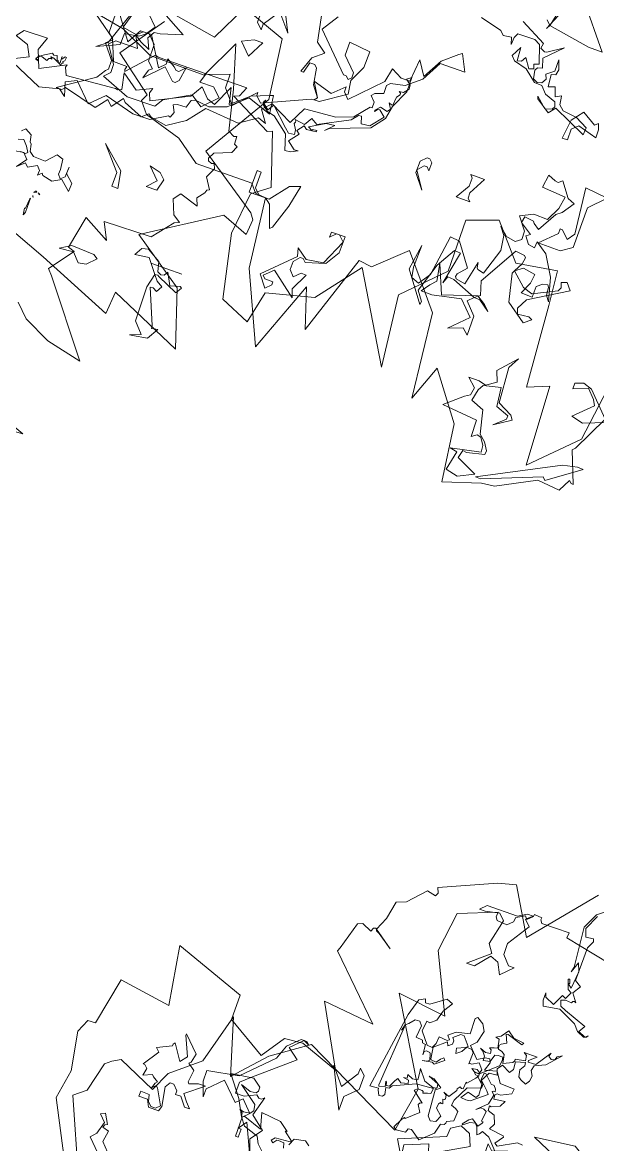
# Model space of a CAD drawing. Header units: metres. Extents: x -71 to 881, y -503 to 661.
# Drawn here: x 319.16 to 323.15, y 211.53 to 219.31 of the extents above; entities that cross this region are included whole.
import ezdxf

# ---------------------------------------------------------------- set-up
doc = ezdxf.new("R2010")
doc.units = ezdxf.units.M
doc.layers.add('ARBRE', color=100, linetype='Continuous', lineweight=13, true_color=0x00ff3f)

# ---------------------------------------------------------------- blocks, each defined once
blk = doc.blocks.new('WMF2', base_point=(0, 0.01))
at = {"color": 251, "lineweight": 0, "true_color": 0x636466}
for points in [[(124.97, -219.82), (134.84, -221.76), (134.73, -222.86), (140.59, -222.8), (140.98, -223.38), (140.96, -223.82), (142.59, -223.95), (142.62, -223.52), (143.7, -222.51), (144.2, -223.11), (145.93, -222.16), (146.02, -221.17), (147.09, -220.14), (149.19, -220.32), (149.69, -220.93), (149.6, -221.91), (157.24, -218.9), (158.3, -210.64), (152.62, -198.66), (162.76, -199.86), (152.65, -183.05), (154.26, -173.69), (175.85, -184.22), (183.13, -179.1), (188.97, -172.64), (192.5, -184.13), (195.26, -173.72), (200.97, -168.92), (202.85, -164.87), (210.8, -168.41), (212.43, -167.44), (213.62, -166.42), (215.13, -160.27), (217.5, -158.38), (210.72, -142.97)], [(205.76, -70.03), (212.07, -61.12), (204.08, -54.99), (204.77, -53.52), (202.84, -51.25), (195.1, -48.95), (190.12, -45.33), (178.29, -45.44), (176.89, -43.78), (174.7, -43.59), (173.01, -29.2), (166.39, -14.78), (160.89, -29.58), (158.19, -21.39), (152.68, -38.14), (149.95, -37.75), (143.85, -43.43), (139.57, -38.33), (135.29, -33.25), (133.39, -15.7), (130.63, -23.1), (123.64, -13.73), (121.99, -1.9), (114.39, -4.34), (111.72, -4.67), (103.98, -8.76), (99.27, -8.35), (97.95, -10.89), (97.46, -10.41), (97.02, -10.37), (99.54, -16.88), (99.06, -17.38), (95.41, -24.9)], [(52.22, -53.02), (31.88, -54.47), (45.91, -59.56)], [(46.84, -91.88), (40.14, -89.34), (24.4, -82.93), (24.01, -87.6), (8.81, -80.93), (12.69, -92.64), (23.58, -100.08), (8.83, -109.56), (3.27, -107.44), (3.01, -110.61), (3.9, -111.79), (16.57, -120.44), (8.22, -134.47), (9.81, -146.85), (18.98, -150.2), (22.71, -142.59), (34.39, -144.58)], [(122.03, -4.59), (121.2, -8.62), (122.72, -8.94), (116.58, -10.22), (116.74, -11.56), (117.68, -13), (118.53, -13.17), (119.53, -12.5), (119.62, -15.95), (127.05, -16.59), (123.52, -19.64), (122.5, -20.31), (122.25, -21.93), (124.05, -23.52), (121.84, -23.52), (120.32, -23.2), (118.31, -24.55), (119.17, -26.74), (115.88, -30.39), (117.14, -28.09), (116.53, -20.76), (113.49, -19.25), (112.89, -18.34), (116.25, -16.14), (114.07, -18.14), (114, -18.92), (116.7, -19.9), (117.23, -23.8), (120.73, -22.94), (121.42, -21.76), (121.9, -19.39), (119.14, -18.3), (118.02, -13.51), (116.67, -12.35), (115.65, -10.82), (115.72, -10.05), (119.34, -9.11), (120.19, -9.29), (120.53, -7.61), (116.29, -5.59), (119.5, -4.04), (122.03, -4.59), (122.03, -4.59)], [(100.3, -13.3), (97.37, -13.9), (96.16, -13.9), (102.61, -9.16), (103.21, -9.75), (114.9, -5.14), (116, -5.14), (100.3, -13.3), (100.3, -13.3)], [(162.25, -221.47), (162.55, -220.76), (164.41, -221.19), (167.6, -217.66), (169.53, -216.89), (170.28, -213.15), (171.44, -210.43), (167.5, -207.63), (170.63, -209.8), (171.33, -210.11), (171.53, -210.62), (172.06, -210.42), (172.36, -209.7), (174.37, -210.56), (175.39, -210.16), (176.98, -204.42), (177.29, -203.7), (165.65, -192.21), (176.34, -193.26), (169.52, -180.97), (177.55, -183.87), (181.35, -183.49), (184.59, -178.67), (192.69, -183.49), (192.69, -188.7), (207.51, -193.95), (205.44, -181.84), (216.23, -183.49), (218.11, -173.58), (219.76, -173.52), (220.92, -170.8), (219.49, -162.84), (220.49, -156.77), (215.08, -146.26)], [(221.59, -68.47), (214.46, -63.39), (212.7, -59.01), (209.83, -58.98), (210.04, -58.28), (209.88, -57.88), (205.22, -63.07), (204.55, -62.86), (196.2, -62.98), (185.71, -63.11), (186.56, -61.11), (187.58, -60.7), (178.92, -56.25), (177.9, -56.66), (174.32, -45.95), (177.81, -43.34), (178.67, -34.61), (175.87, -21.54), (169.72, -18.91), (168.26, -25.61), (158.55, -28.14), (151.66, -37.02), (141.23, -19.49), (142.97, -34.33), (135.13, -42.17), (135.3, -53.01), (129.01, -55.27), (122.91, -48.29), (114.53, -49.68), (113.77, -42.55), (112.45, -25.61), (108.09, -27.35), (107.21, -10.78), (98.49, -19.49), (96.74, -32.59)], [(41.75, -79.1), (39.13, -76.49), (33.51, -73.76), (26.05, -72.12), (37.25, -86.3), (38.33, -87.51), (34.61, -92.45), (35.99, -92.94), (34.69, -99.75), (29.28, -96.73), (30.97, -100.19), (21.09, -100.49), (17.67, -104.7), (16.66, -105.12), (18.28, -106.23), (19.48, -109.18), (18.41, -110.67), (14.49, -109.41), (15.1, -110.95), (13.93, -112.47), (13.73, -113.15), (13.23, -113.37), (14.72, -115.61), (13.76, -117.64), (14.16, -118.66), (14.68, -118.45), (15.39, -118.76), (15.6, -119.27), (14.94, -120.61), (11.56, -121.96), (10.97, -123.39), (11.67, -123.68), (11.74, -125.32), (12.27, -125.11), (13.58, -125.77), (15.6, -134.05), (18.21, -142.77), (22.11, -134.68), (33.61, -134.71), (40.51, -137.9), (50.45, -139.73)], [(131.8, -232.03), (142.53, -219.05), (147.98, -228.38), (151.61, -227.39), (162.65, -222.48), (162.25, -221.47), (162.25, -221.47)], [(95.41, -24.9), (93.1, -25.5), (93.1, -24.4), (91.88, -23.19), (94.81, -24.4), (99.43, -22.59), (101.87, -23.19), (98.33, -26.72), (98.94, -27.82), (100.65, -29.64), (103.57, -28.43), (103.57, -29.64), (101.87, -30.26), (100.05, -29.64), (95.41, -24.9), (95.41, -24.9)], [(169.87, -28.84), (169.25, -28.23), (167.56, -28.23), (167.56, -27.6), (168.66, -26.5), (170.48, -28.84), (164.64, -34.67), (165.12, -36.39), (162.8, -34.67), (159.28, -35.28), (156.97, -40.52), (158.19, -41.62), (158.8, -41.62), (159.88, -40.52), (159.88, -41.62), (156.97, -41.62), (156.97, -38.21), (158.8, -35.28), (162.8, -34.07), (163.41, -34.67), (164.03, -34.67), (165.12, -33.45), (165.12, -31.75), (164.03, -30.53), (162.8, -31.75), (161.71, -31.75), (163.41, -28.23), (162.8, -26.5), (168.04, -30.53), (169.87, -28.84), (169.87, -28.84)], [(127.86, -39.54), (126.03, -38.33), (124.94, -37.24), (127.24, -38.94), (128.46, -38.94), (129.55, -37.85), (127.24, -35.41), (127.24, -31.39), (128.46, -32.48), (131.38, -31.39), (127.86, -34.91), (130.76, -37.85), (136.62, -36.62), (138.93, -36.62), (137.71, -38.33), (136.62, -39.54), (137.23, -43.08), (134.79, -37.24), (127.86, -39.54), (127.86, -39.54)], [(120.42, -66.45), (119.65, -67.04), (117.45, -64.06), (115.93, -63.49), (117.61, -61.04), (118.69, -60.22), (120.94, -56.22), (122.15, -57.02), (122.44, -57.42), (124.35, -57.69), (124.6, -56.41), (122.13, -54.73), (122.91, -54.15), (121.8, -52.67), (120.44, -52.47), (120.32, -53.77), (117.85, -52.09), (115.45, -48.04), (114.13, -43.19), (114.93, -44.29), (115.11, -45.98), (115.4, -46.38), (116.35, -46.16), (117.52, -45.28), (117.5, -42.97), (119.86, -43.05), (118.8, -45.54), (118.53, -47.44), (121.17, -47.9), (122.64, -46.8), (121.69, -48.6), (121.49, -49.97), (121.78, -50.35), (123.77, -50.57), (128.28, -42.59), (127.38, -39.75), (128.46, -38.94), (133.52, -40.99), (134.82, -41.11), (135.39, -39.6), (134.06, -46.44), (135.36, -46.55), (137.61, -42.55), (139.52, -36.52), (138.12, -34.62), (138.22, -33.95), (142.72, -39.97), (141.89, -45.21), (141.95, -40.55), (141.61, -38.48), (139.96, -37.89), (138.27, -40.36), (137.04, -48.82), (135.07, -48.6), (131.68, -44.07), (133.27, -42.27), (133.42, -41.67), (133.14, -41.28), (131.16, -40.93), (130.09, -45.87), (129.9, -44.79), (129.67, -44.48), (128.38, -44.23), (126.63, -49.66), (127.08, -52.73), (128.25, -54.29), (126.47, -52.71), (124.5, -52.36), (123.39, -53.17), (123.49, -54.92), (125.42, -57.49), (122.86, -58.8), (119.88, -58.72), (118.5, -61.58), (118.12, -64.16), (123.08, -64.47), (122.69, -67.2), (121.11, -66.56), (120.42, -66.45), (120.42, -66.45)], [(122.64, -46.8), (119.8, -44.2), (117.78, -43.62), (113.05, -45.94), (112.69, -46.71), (113.05, -47.75), (111.9, -48.16), (110.76, -46.76), (118.41, -42.1), (119.56, -39.88), (119.15, -38.74), (116.82, -39.05), (116.04, -38.68), (117.45, -37.54), (121.56, -40.46), (122.95, -46.17), (122.64, -46.8), (122.64, -46.8)], [(174.7, -43.59), (178.13, -43.59), (178.13, -48.16), (177.26, -48.16), (177.26, -44.83), (176.02, -43.59), (173.91, -43.59), (170.9, -47.37), (168.8, -48.16), (169.68, -43.59), (171.36, -38.49), (171.81, -38.05), (173.47, -42.7), (174.7, -43.59), (174.7, -43.59)], [(220.57, -50.22), (221.79, -50.2), (214.78, -54.92), (213.59, -56.76), (213.1, -57.26), (213.13, -59.1), (215.47, -61.97), (214.27, -63.08), (215.5, -64.29), (215.56, -69.52), (211.34, -63.72), (209.67, -66.67), (207.37, -66.7), (203.77, -60.91), (202.56, -62.13), (202.58, -63.23), (200.85, -62.15), (200.24, -61.55), (199.64, -61.56), (198.56, -62.79), (199.01, -59.87), (199.61, -59.26), (200.21, -59.24), (202.55, -61.52), (206.05, -57.94), (205.47, -59.78), (204.85, -60.28), (206.1, -61.48), (206.14, -65.01), (207.85, -66.7), (209.07, -66.69), (210.27, -65.56), (209.03, -63.15), (213.66, -63.1), (214.86, -61.99), (212.51, -58.47), (212.49, -56.77), (213.57, -55.55), (207.7, -53.3), (201.85, -53.37), (200.78, -55.09), (195.57, -58.07), (193.11, -56.39), (190.24, -59.36), (192.08, -61.04), (195, -61.01), (194.41, -62.83), (189.81, -64.59), (189.77, -61.68), (187.3, -58.79), (183.33, -62.96), (183.33, -62.37), (182.1, -61.15), (172.77, -65.4), (172.29, -65.4), (171.68, -66.02), (173.43, -68.94), (169.39, -67.77), (166.98, -70.11), (166.96, -69.01), (165.85, -67.81), (160.08, -73.71), (159.5, -76.65), (157.18, -75.46), (155.35, -75.48), (154.92, -80.22), (153.06, -77.33), (150.8, -81.38), (147.91, -83.85), (147.29, -84.34), (145.55, -80.94), (150.8, -80.88), (153.05, -76.72), (155.95, -74.38), (158.86, -73.73), (159.47, -73.11), (159.44, -71.4), (161.14, -70.78), (161.73, -70.16), (160.64, -69.08), (160.62, -67.87), (161.11, -67.86), (163.5, -64.91), (166.9, -63.65), (173.36, -63.08), (175.14, -59.53), (179.8, -61.8), (181.48, -60.07), (179.75, -57.65), (181.46, -58.23), (184.95, -55.88), (192.02, -56.41), (194.9, -52.85), (198.42, -50.48), (201.82, -51.06), (202.43, -51.55), (203.66, -50.42), (207.69, -52.09), (208.3, -52.68), (210.1, -50.35), (211.21, -51.44), (213, -49.09), (219.97, -50.84), (220.57, -50.22), (220.57, -50.22)], [(113.17, -63.62), (113.17, -55.18), (115.36, -53.65), (120.07, -53.65), (116.91, -56.82), (116.91, -57.81), (116.37, -57.81), (114.82, -56.28), (113.72, -57.81), (114.82, -67.35), (110.12, -66.81), (113.17, -63.62), (113.17, -63.62)], [(156.89, -69.51), (157.43, -66.75), (159.56, -64.03), (167.3, -61.05), (168.14, -60.32), (166.54, -62.02), (168.32, -61.8), (171.36, -59.94), (170.42, -59.42), (170.47, -59.72), (169.59, -59.84), (169.56, -59.52), (171.59, -59.29), (172.31, -59.83), (173.34, -58.5), (172.64, -57.96), (174.22, -55.94), (172.57, -54.64), (171.71, -54.74), (173.12, -54.01), (174.29, -53.87), (175.3, -57.08), (178.61, -59.71), (180.18, -60.09), (181.49, -61.11), (181.56, -61.74), (181.3, -62.07), (181.53, -61.43), (180.22, -60.39), (179.42, -61.68), (175.68, -58.22), (174.72, -57.4), (173.53, -57.53), (173.65, -58.47), (174.34, -59.58), (174.13, -59.93), (174.18, -60.23), (174.45, -60.45), (172.34, -60.13), (171.33, -61.75), (169.98, -60.98), (163.78, -64.16), (162.73, -65.48), (162.11, -65.55), (161.63, -64.1), (159.84, -64.31), (157.76, -66.95), (159.09, -68.05), (159.4, -68.02), (159.94, -67.33), (159.98, -67.64), (159.15, -68.6), (157.6, -68.22), (157.12, -68.85), (157.81, -69.96), (157.22, -69.78), (156.92, -69.81), (156.81, -71.58), (156.27, -72.27), (156.3, -72.59), (156.65, -72.85), (155.79, -72.95), (154.94, -73.93), (155.05, -74.81), (156.1, -75.62), (155.22, -76.3), (155.18, -73.27), (156.89, -69.51), (156.89, -69.51)], [(147.98, -61.05), (146.87, -62.15), (146.26, -62.15), (145.66, -61.53), (145.66, -59.83), (146.26, -60.44), (146.87, -60.44), (147.98, -59.23), (145.66, -55.68), (147.98, -58.61), (147.98, -61.05), (147.98, -61.05)], [(136.37, -58.45), (136.37, -57.37), (135.76, -56.76), (138.68, -56.76), (136.98, -59.69), (136.98, -61.39), (137.47, -62), (134.54, -62), (136.37, -58.45), (136.37, -58.45)], [(171.68, -66.02), (173.31, -68.24), (173.88, -71.59), (174.47, -72.18), (175.5, -72.18), (176.09, -69.97), (176.66, -69.97), (175.5, -73.22), (173.31, -74.97), (175.5, -76.59), (176.66, -82.74)], [(173.31, -82.74), (175.5, -79.36), (168.32, -72.18), (167.74, -72.18), (167.15, -71.59), (166.58, -72.18), (166.58, -73.22), (169.36, -76), (169.36, -78.78), (164.96, -78.33), (164.96, -74.97), (166.58, -71.59), (166.11, -68.82), (171.09, -65.45), (172.15, -65.45), (171.68, -66.02), (171.68, -66.02)], [(187.57, -69.19), (189.89, -71.62), (187.57, -72.72), (185.74, -72.72), (187.57, -69.19), (187.57, -69.19)], [(122.21, -79.14), (120.38, -81.45), (117.46, -79.74), (116.86, -80.36), (116.37, -79.14), (116.37, -77.44), (120.38, -78.53), (121.59, -77.44), (121.59, -75.13), (122.69, -75.13), (122.21, -79.14), (122.21, -79.14)], [(184.65, -79.77), (186.95, -76.25), (186.95, -75.04), (188.18, -76.25), (188.18, -79.17), (185.74, -81.48), (185.74, -84.42), (181.72, -76.25), (184.65, -79.77), (184.65, -79.77)], [(146.17, -92.39), (141.64, -91.28), (140.84, -90.46), (139.13, -90.72), (138.69, -89.34), (138.63, -90.88), (138.17, -91.79), (134.57, -91.91), (133.35, -91.28), (132.09, -87.5), (133.07, -87.18), (132.73, -86.26), (133.71, -85.95), (135.09, -87.89), (135.6, -86.91), (136.47, -86.63), (136.66, -89.45), (137.77, -87.31), (136.97, -86.47), (134.21, -85.79), (131.7, -83.77), (130.11, -83.69), (128.85, -82.3), (126.54, -81.5), (126.24, -80.52), (126.57, -79.87), (128, -79.47), (130.14, -81.38), (129.97, -80.9), (127.04, -78.97), (125.91, -80.36), (118.92, -77.16), (118.88, -78.69), (121.4, -80.01), (124.34, -80.36), (125.43, -81.26), (125.58, -82.58), (125.74, -83.07), (126.83, -82.4), (127.49, -84.3), (128.86, -83.86), (129.13, -86.37), (128.24, -86.66), (128, -87.76), (128.66, -89.67), (128.66, -87.28), (130.11, -86.07), (129.76, -85.15), (130.27, -84.17), (131.22, -83.92), (132.14, -84.39), (132.47, -86.12), (132.16, -86.71), (131.17, -87.01), (131.77, -88.88), (128.43, -92.34), (131.45, -90.3), (131.93, -90.21), (132.84, -90.68), (132.69, -91.75), (138.01, -94.49)], [(132.02, -98.48), (132.65, -95.66), (133.11, -94.75), (131.35, -98.96)], [(18.5, -90.74), (17.84, -93.61), (20.02, -96.45), (22.98, -96.02), (22.05, -97.63), (20.72, -98), (17.93, -96.37), (17.41, -94.37), (16.65, -93.94), (15.97, -94.11), (15.49, -94.96), (14.21, -92.52), (12.21, -93.06), (11.86, -92.86), (12.6, -91.6), (16.89, -93.51), (17.23, -93.72), (17.84, -93.61), (16.91, -92.52), (15.64, -91.79), (16.37, -90.52), (17.22, -91.02), (17.83, -90.91), (14.87, -83.79), (14.78, -83.17), (13.49, -83.45), (14.87, -81.07), (17.86, -80.56), (18.47, -80.47), (16.28, -81.33), (18.28, -83.52), (18.5, -90.74), (18.5, -90.74)], [(30.71, -93.26), (29.79, -92.67), (31.51, -90.88), (33.12, -90.61), (34.74, -92.37), (37.69, -92.07), (35.5, -93.43), (30.71, -93.26), (30.71, -93.26)], [(132.71, -95.54), (133.58, -96.42)], [(128.03, -102.76), (120.98, -94.11), (123.89, -94.11), (132.71, -95.54), (132.71, -95.54)], [(12.72, -95.5), (19.16, -95.5), (12.72, -95.5), (12.72, -95.5)], [(46.51, -96.62), (46.65, -96.16), (46.74, -95.97), (46.95, -97.29), (46.8, -97.34), (46.58, -99.41), (46.49, -99.57), (46.51, -96.62), (46.51, -96.62)], [(45.08, -100.81), (45.46, -101.12), (45.03, -100.9), (45.08, -100.81), (45.08, -100.81)], [(45.94, -101.27), (45.76, -101.16), (46.23, -100.87), (46.06, -101.21), (45.94, -101.27), (45.94, -101.27)], [(46.06, -100), (46.17, -99.95), (46.26, -100.23), (46.22, -100.08), (46.06, -100), (46.06, -100)], [(41.84, -105.25), (43.62, -104.29), (45.73, -104.74), (46.01, -105.12), (46.77, -104.41), (46.73, -105.44), (47.43, -106.2), (49.22, -105.25), (49.85, -105.94), (51.28, -104.6), (49.82, -106.67), (50.87, -107.74), (52.95, -107.44)], [(51.53, -107.75), (50.51, -107.72), (50.13, -108.07), (50.82, -109.11), (51.79, -110.25), (52.85, -109.93)], [(52.77, -111.68), (52.09, -112.38), (50.71, -111.59), (50.41, -110.19), (50.06, -109.81), (49.75, -108.42), (48.76, -107.65), (46.27, -107.55), (44.45, -109.59), (43.06, -109.17), (42.78, -107.03), (42.83, -106.03), (42.2, -105.27), (41.44, -105.97), (41.35, -108.07), (41.41, -106.7), (39.72, -105.17), (39.79, -103.4), (41.84, -105.25), (41.84, -105.25)], [(41.84, -105.25), (41.63, -105.03), (41.84, -105.25), (41.84, -105.25)], [(31.94, -110.31), (36.07, -115.05), (31.32, -110.9), (30.71, -107.38), (31.94, -107.38), (31.94, -110.31), (31.94, -110.31)], [(23.77, -111.52), (26.08, -113.84), (23.77, -113.24), (22.56, -112.13), (23.16, -109.69), (25.47, -109.69), (23.77, -111.52), (23.77, -111.52)], [(60.09, -124.38), (56.38, -126.21), (57.56, -128.41), (60.34, -129.35), (59.17, -130.88), (54.25, -131.01), (55.18, -128.25), (53.81, -124.69), (48.67, -127.32), (48.87, -126.75), (48.11, -125.21), (37.91, -126.12), (37.44, -125.97), (36.67, -126.35), (37.35, -129.67), (33.92, -127.23), (30.88, -128.65), (31.23, -127.59), (30.59, -126.09), (23.17, -129.77), (21.67, -132.34), (19.86, -130.44), (18.12, -129.86), (16.15, -134.19), (15.36, -130.85), (11.87, -133.9), (8.32, -135.28), (7.59, -135.54), (7.07, -131.77), (12.02, -133.45), (15.55, -130.27), (19.06, -129.03), (22.02, -129.38), (22.79, -129), (23.33, -127.38), (25.15, -127.33), (25.92, -126.95), (25.23, -125.56), (25.63, -124.43), (26.08, -124.57), (29.34, -122.59), (32.94, -122.53), (39.22, -124.13), (42.07, -121.37), (45.72, -125.04), (47.88, -123.97), (47.05, -121.13), (48.46, -122.25), (52.55, -121.18), (59.04, -124.03)], [(54.16, -127.33), (52.25, -128.51), (51.85, -128.21), (51.22, -128.34), (51.11, -128.15), (50.9, -127.48), (50.6, -127.43), (50.52, -127.17), (50.44, -127.11), (50.17, -127.21), (50.23, -128.35), (50.16, -128.51), (50.16, -128.08), (50.07, -128.03), (49.62, -128.66), (49.33, -128.62), (49.38, -127.89), (49.74, -127.62), (49.57, -127.32), (49.82, -127.23), (49.84, -126.81), (51.76, -127.71), (51.74, -127.58), (52.22, -127.74), (52.33, -127.68), (51.98, -127.29), (52.17, -127.38), (52.57, -127.26), (52.83, -126.75), (53.96, -127.11), (54.74, -127.1), (54.8, -126.57), (54.93, -126.53), (54.96, -126.46), (54.93, -126.32), (54.74, -126.22), (54.51, -126.31), (54.41, -126.05), (55.06, -126.28), (54.16, -127.33), (54.16, -127.33)], [(179.84, -158.76), (182.76, -165.09), (183.97, -163.4), (183.36, -163.4), (183.36, -161.69), (183.97, -161.69), (183.97, -165.71), (182.76, -166.93), (185.07, -169.24), (186.28, -168.03), (189.83, -171.55), (192.73, -168.64), (192.73, -166.93), (193.83, -169.85), (193.83, -172.16), (187.38, -173.37), (181.55, -179.23), (180.45, -182.15), (178.13, -184.47), (176.91, -184.47), (176.31, -183.86), (177.52, -184.47), (179.84, -182.15), (177.52, -180.32), (185.07, -173.85), (186.89, -172.16), (186.89, -169.85), (185.07, -169.85), (182.76, -170.95), (182.15, -170.45), (181.55, -170.45), (181.05, -170.95), (182.15, -166.93), (179.21, -164.61), (181.05, -162.17), (176.31, -149.38)], [(35.31, -144.47), (28.78, -140.9), (33.22, -139.51), (34.42, -139.31), (35.29, -137.92), (34.3, -135.76), (36.32, -136.63), (37.59, -137.52), (39.98, -137.11), (40.07, -134.73), (44.54, -132.73), (42.46, -134.33), (40.08, -141.29)], [(39.59, -141.99), (40.67, -138.22), (37.1, -137.61), (35.99, -138.41), (34.61, -140.39), (36.71, -142.49)], [(169.4, -164.84), (170.39, -165.59), (172.66, -165.09), (173.31, -163.69)], [(174.06, -162.7), (174.38, -163.72), (175.5, -163.78), (175.85, -163.73), (176.42, -162.98), (176.92, -163.36), (176.35, -164.1), (173.23, -164.33), (173.04, -164.58), (174.93, -166.01), (174.5, -166.07), (176.45, -167.55), (180.59, -167.98), (179.68, -164.7), (183.52, -166.03), (184.12, -165.76), (184.28, -166.58), (184.98, -167.12), (184.09, -166.85), (182.78, -167.03), (182.25, -167.74), (182.48, -169.01), (186.32, -171.88), (184.25, -171.11), (183.02, -171.28), (182.66, -171.8), (182.73, -172.63), (184.43, -173.9), (189.08, -173.24), (185.87, -169.02), (184.12, -165.76), (182.95, -164.22), (179.83, -163.17), (179.13, -161.78), (177.11, -159.84)], [(208.96, -155.15), (209.4, -154.92), (209.63, -154.33), (208.3, -153.97), (208.67, -151.63), (204.64, -147.41), (205.96, -147.79), (206.24, -146.5), (211.37, -151.69), (210.33, -152.81), (209.63, -155.34), (210.96, -156.71), (210.11, -157.18), (208.96, -155.15), (208.96, -155.15)], [(203.13, -162.67), (204.93, -162.67), (204.93, -163.71), (203.13, -163.71), (202.75, -162.29), (202.01, -161.54), (200.96, -161.54), (200.21, -162.29), (202.01, -165.5), (202.37, -165.88), (203.13, -165.12), (202.75, -166.25), (202.37, -166.64), (203.5, -167.31), (203.82, -167.68), (205.6, -166.93), (205.31, -168.42), (205.98, -169.09), (206.34, -169.09), (204.18, -172.31), (204.93, -173.05), (202.01, -174.48), (202.01, -174.86), (201.7, -175.24), (199.54, -172.01), (198.43, -173.43), (200.21, -177.4), (200.21, -177.69), (197, -174.48), (197.38, -172.69), (197.76, -172.31), (196.33, -171.27), (196.63, -168.73), (196.33, -168.42), (194.53, -169.09), (193.04, -169.09), (196.63, -166.25), (195.57, -164.83), (194.53, -163.71), (195.57, -163.71), (197, -165.5), (198.12, -165.5), (198.12, -166.25), (199.17, -167.31), (199.92, -167.31), (200.59, -166.25), (199.92, -162.29), (200.21, -161.25), (202.37, -161.25), (203.13, -162.67), (203.13, -162.67)], [(135.09, -169.28), (136.91, -170.51), (138.01, -171.61), (135.68, -169.9), (134.47, -169.9), (133.38, -170.99), (135.68, -173.42), (135.68, -177.45), (134.47, -176.35), (131.54, -177.45), (135.09, -173.91), (132.16, -170.99), (126.32, -172.2), (124, -172.2), (125.23, -170.51), (126.32, -169.28), (125.71, -165.75), (128.13, -171.61), (135.09, -169.28), (135.09, -169.28)], [(138.94, -175.74), (144.01, -172.85), (146.39, -171.88), (146.93, -173.42), (151.56, -171.55), (151.13, -168.2), (150.13, -165.91), (148.68, -166.49), (149.35, -164.92), (151.24, -166.38), (151.67, -169.75), (153.13, -172.22), (143.98, -176.02), (143.88, -177.83), (142.05, -179.02), (139.92, -178.12), (138.94, -175.74), (138.94, -175.74)], [(133.25, -175.78), (136.03, -178.75), (137.63, -179.42), (138.03, -178.75), (138.43, -178.41), (139, -179.91), (139.48, -180.48), (140.6, -180.25), (141.77, -179.29), (141.95, -179.48), (140.94, -180.66), (140.37, -181.13), (138.81, -180.09), (138.2, -180.94), (138.17, -181.3), (138.5, -181.3), (138.3, -183.46), (138.84, -183.71), (139.55, -183.74), (140.34, -183.1), (138.33, -185.08), (138.01, -186.66), (137.96, -187.04), (138.47, -187.64), (138.27, -187.81), (137.93, -187.74), (138.03, -188.28), (138.55, -188.89), (139.2, -188.95), (140.91, -190.59), (141.25, -190.57), (141.38, -189.16), (139.54, -187.38), (139.07, -186.81), (142.01, -184.38), (142.93, -184.24), (144.01, -184.38), (142.96, -185.86), (141.2, -185.39), (140.77, -186.02), (140.94, -188.21), (142.43, -189.6), (142.8, -189.62), (143.13, -190.05), (142.18, -190.14), (141.95, -191.03), (142.93, -192.19), (144.24, -191.39), (144.58, -191.45), (144.78, -191.29), (144.74, -193.64), (145.22, -194.21), (146.33, -194.31), (146.97, -193.1), (147.96, -192.3), (148.2, -193.41), (146.53, -194.15), (146.12, -194.49), (147.57, -196.24), (148.3, -196.27), (149.64, -195.16), (149.18, -194.59), (149.23, -193.84), (150.01, -193.2), (150.32, -193.98), (152.67, -192.02), (152.33, -189.62), (152.2, -189.45), (151.09, -189.35), (150.48, -190.21), (149.91, -190.68), (149.57, -190.27), (151.32, -188.81), (151.86, -189.06), (153.85, -188.7), (152.77, -188.98), (152.4, -189.29), (152.8, -190.62), (152.94, -190.78), (153.69, -190.85), (154.05, -190.54), (154.11, -189.8), (154.29, -191.99), (154.99, -192.09), (155.13, -192.59), (156.55, -192.72), (156.32, -195.25), (156.96, -196.02), (157.91, -195.93), (158.87, -194.78), (159.49, -194.28), (159.79, -193.07), (159.51, -193.9), (160.36, -181.18), (160.3, -180.89), (159.09, -181.29), (159.32, -182.35), (159.11, -182.21), (158.95, -181.51), (158.27, -181.62), (157.59, -183.02), (157.18, -183.64), (156.35, -183.07), (154.92, -183.39), (155.08, -184.08), (156.2, -184.24), (155.47, -184.34), (155.62, -185.07), (154.42, -184.57), (153.35, -184.75), (153.51, -186.38), (153.6, -187.08), (151.95, -185.01), (149.99, -184.32), (149.29, -184.43), (149.15, -184.65), (149.29, -185.38), (151.47, -186.21), (150.33, -186.08), (148.46, -184.81), (149.07, -184.27), (149.41, -184.25), (148.91, -178.66), (148.24, -177.88), (147.12, -178.09), (146.52, -179.46), (147.86, -180.69), (147.82, -181.61), (147.53, -182), (147.35, -181.89), (146.99, -181.96), (147.31, -182.82), (146.97, -182.85), (146.83, -183.07), (146.96, -183.8), (147.57, -184.22), (146.37, -183.73), (145.25, -185.38), (145.32, -185.75), (144.9, -186.35), (144.5, -186.09), (144.14, -186.16), (144.04, -187.62), (143.83, -187.48), (142.52, -189.03), (142.08, -189.67), (142.11, -190.02), (143.28, -190.18), (143.89, -190.6), (142.85, -190.79), (141.99, -190.19), (138.87, -193), (138.74, -194.12), (138.82, -194.82), (139.8, -194.84), (140.46, -194.71), (140.93, -193.17), (142.31, -192.91), (142.34, -193.82), (143.01, -194.6), (143.63, -195.01), (142.43, -194.52), (141.41, -194.72), (141.51, -195.42), (141.95, -195.71), (141.09, -196.03), (140.4, -196.21), (140.74, -197.98), (141.5, -198.18), (140.55, -198.74), (139.52, -200.23), (138.03, -199.22), (135.82, -198.91), (136.11, -198.49), (139.38, -199.5), (139.74, -199.42), (139.04, -197.73), (140.05, -197.19), (140.36, -196.75), (140.18, -196.05), (139.41, -195.86), (138.75, -195.42), (138.41, -193.65), (136.6, -194.53), (136.31, -194.97), (136.38, -195.33), (134.28, -195.7), (134.46, -196.76), (135.1, -197.22), (132.37, -197.2), (133.77, -195.99), (133.7, -195.63), (132.79, -195.64), (132.09, -195.74), (129.95, -198.9), (130.18, -198.17), (129.52, -197.73), (128.84, -197.89), (128.6, -198.62), (127.64, -199.19), (130.16, -196.3), (132.35, -195.35), (132.53, -194.25), (131.99, -193.25), (132.12, -192.12), (132.68, -191.29), (133.87, -191.79), (134.49, -192.21), (134.79, -193.63), (134.09, -194.68), (134.18, -195.38), (136.09, -194.82), (135.98, -193.22), (136.53, -192.38), (138.34, -193.29), (139.06, -192.24), (138.68, -191.03), (140.3, -190.91), (141.35, -188.87), (140.74, -188.44), (140.72, -187.54), (143.51, -186.63), (145.06, -183.4), (145.23, -182.31), (144.26, -181.94), (143.6, -181.51), (143.77, -179.46), (145.1, -178.82), (145.07, -178.48), (145.34, -178.09), (146.02, -177.93), (146.55, -175.84), (149.03, -173.49), (151.13, -174.93), (151.83, -174.83), (152.07, -174.01), (154.04, -173.82), (154.65, -174.25), (153.72, -176.12), (153.29, -176.72), (153.08, -176.57), (150.75, -178.69), (151.6, -180.16), (151.31, -180.6), (150.94, -180.67), (153.31, -182.54), (152.7, -183.08), (151.76, -183.04), (151.56, -182.89), (151.5, -182.59), (150.64, -182.91), (149.91, -183.05), (149.78, -184.18), (153.37, -183.87), (157.76, -181.91), (158.22, -181.26), (158.87, -181.13), (158.61, -179.74), (158.9, -179.3), (159.63, -179.15), (160.17, -180.16), (160.23, -180.53), (161.97, -180.37), (159.66, -196.47), (158.58, -199.98), (157.43, -200.58), (157.16, -199.85), (156.26, -199.9), (153.31, -201.99), (151.94, -201.5), (153.21, -199.48), (153.79, -197.33), (154.96, -196.37), (155.66, -196.47), (155.88, -194.31), (153.91, -191.96), (152.87, -191.86), (152.36, -192.9), (152.27, -194.36), (150.48, -194.18), (150.11, -194.49), (150.75, -195.26), (149.38, -196.4), (146.61, -197.04), (146.66, -200.28), (146.27, -200.62), (144.88, -199.79), (144.11, -198.43), (144.72, -195.93), (145.72, -194.82), (143.6, -192.6), (142.05, -193.54), (141.19, -193.65), (140.84, -192.91), (141.38, -191.16), (138.98, -191.83), (137.57, -189.7), (134.5, -189.55), (134.6, -188.51), (136.69, -187.48), (137.39, -187.51), (137.76, -187.2), (137.7, -186.3), (135.35, -186.6), (135.98, -185.39), (137.66, -184.67), (138.03, -184.72), (137.93, -183.77), (136.52, -183.3), (135.82, -181.61), (136.44, -180.4), (133.42, -179.96), (133.25, -179.75), (134.5, -178.03), (133.81, -177.64), (130.21, -179.65), (129.13, -179.52)], [(167.3, -178.31), (164.99, -181.83), (164.99, -183.07), (163.76, -181.83), (163.76, -178.92), (166.2, -176.6), (166.2, -173.68), (170.22, -181.83), (167.3, -178.31), (167.3, -178.31)], [(116, -176.89), (115.75, -179.59), (116.63, -181.42), (119.11, -182.97), (127.36, -181.9), (116, -176.89), (116, -176.89)], [(128.63, -229.85), (130.85, -228.1), (132.31, -224.99), (131.45, -216.73), (131.71, -215.63), (130.94, -217.85), (130.31, -216.16), (130.6, -212.58), (131.48, -213.21), (131.19, -213.31), (131.49, -214.13), (131.79, -214.02), (131.07, -212.08), (130.28, -211.7), (130.98, -210.18), (131.77, -210.56), (132.87, -208.24), (134.78, -209.13), (135.09, -209.95), (135.09, -208.36), (134.68, -207.25), (131.36, -207.8), (127.52, -206.02), (126.48, -204.8), (124.97, -204.1), (124.38, -204.31), (124.19, -204.71), (124.67, -204.21), (126.19, -204.91), (125.4, -206.21), (130.16, -207.96), (131.33, -208.46), (131.74, -209.57), (130.87, -209.89), (129.57, -209.78), (129.36, -210.13), (129.07, -210.23), (128.75, -210.08), (129.97, -211.82), (128.98, -213.46), (130.3, -214.3), (130.27, -221.28), (129.57, -222.8), (129.78, -223.38), (131.29, -223.17), (131.93, -224.86), (130.51, -227.9)], [(147.98, -213.1), (150.4, -210.17), (152.11, -210.17), (147.98, -213.72), (149.19, -215.41), (147.98, -220.65), (149.19, -221.87), (152.11, -221.27), (153.32, -221.27), (152.11, -222.48), (145.66, -222.48), (143.95, -223.57), (142.74, -223.57), (143.95, -222.48), (142.74, -221.27), (145.66, -216.64), (145.66, -214.32), (143.95, -212.49), (142.74, -212.49), (145.04, -210.17), (146.26, -212.49), (147.98, -213.1), (147.98, -213.1)]]:
    blk.add_lwpolyline(points, dxfattribs=at)

msp = doc.modelspace()

# ---------------------------------------------------------------- block references
at = {"layer": 'ARBRE', "color": 251, "lineweight": 5, "true_color": 0x636466, "xscale": 0.03451886634015593, "yscale": 0.03451886634015593, "zscale": 0.03451886634015593, "rotation": 160.1685466476646}
for p in [(326.0069, 214.6356), (319.56, 214.3162), (324.7171, 204.1817)]:
    msp.add_blockref('WMF2', p, dxfattribs=at)

doc.saveas('drawing.dxf')
